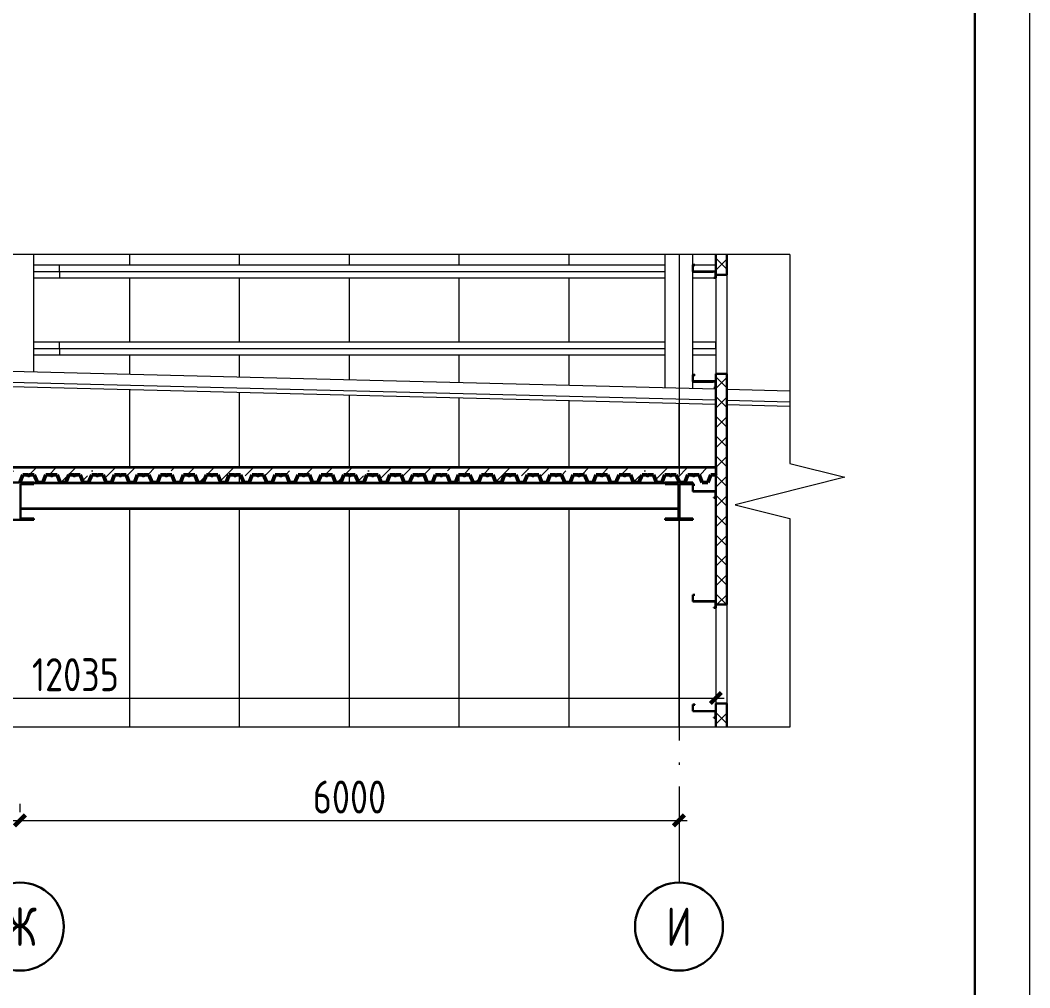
# Model space of a CAD drawing. Extents: x -965262 to 1142518, y -357520 to 71675.
# Drawn here: x 612026 to 621218, y -233245 to -224443 of the extents above; entities that cross this region are included whole.
import ezdxf

# ---------------------------------------------------------------- set-up
doc = ezdxf.new("R2010")
doc.units = 0
doc.header["$LTSCALE"] = 10
doc.linetypes.add('DOTE', pattern=[2.42, 2, -0.2, 0.02, -0.2])
doc.layers.get('0').update_dxf_attribs({"linetype": 'CONTINUOUS', "lineweight": 30})
doc.layers.get('Defpoints').update_dxf_attribs({"linetype": 'CONTINUOUS'})
doc.layers.add('DOTE', color=7, linetype='DOTE', lineweight=9)
doc.layers.add('полы', color=3, linetype='CONTINUOUS', lineweight=35)
doc.styles.add('GOST 2.304', font='isocpeur.ttf', dxfattribs={"width": 0.75, "height": 250})
doc.styles.add('ГОСТ 2м', font='isocpeur.ttf', dxfattribs={"width": 0.8, "height": 250})
doc.dimstyles.new('ГОСТ 2м', dxfattribs={"dimtxt": 250, "dimasz": 100, "dimexe": 75, "dimexo": 150, "dimgap": 62.5, "dimtad": 1, "dimdec": 0, "dimtxsty": 'ГОСТ 2м', "dimblk": 'ARCHTICK', "dimcen": 150, "dimdle": 75, "dimclrd": 256, "dimclre": 256, "dimclrt": 256, "dimadec": 0, "dimazin": 0, "dimtfac": 1, "dimtdec": 0, "dimtmove": 0, "dimatfit": 3, "dimldrblk": 'OBLIQUE', "dimfxl": 1, "dimlwd": 15, "dimlwe": 15, "dimarcsym": 0})

# ---------------------------------------------------------------- blocks, each defined once
blk = doc.blocks.new('_ArchTick')
at = {"color": 0, "linetype": 'ByBlock', "lineweight": 0, "const_width": 0.4}
blk.add_lwpolyline([(-0.5, -0.5), (0.5, 0.5)], dxfattribs=at)
blk = doc.blocks.new('*D2166')
at = {"lineweight": 15, "ltscale": 100, "transparency": 16777216}
for p, q in [((606024, -231572.5), (606024, -231647.5)), ((612024, -231572.5), (612024, -231647.5)), ((605949, -231722.5), (612099, -231722.5))]:
    blk.add_line(p, q, dxfattribs=at)
at = {"layer": 'Defpoints', "color": 0, "lineweight": 15, "ltscale": 100, "transparency": 16777216}
for p in [(606024, -231722.5), (612024, -231722.5), (612024, -231722.5)]:
    blk.add_point(p, dxfattribs=at)
at = {"lineweight": 15, "ltscale": 100, "transparency": 16777216, "xscale": 100, "yscale": 100, "zscale": 100, "rotation": 180}
blk.add_blockref('_ArchTick', (606024, -231722.5), dxfattribs=at)
at = {"lineweight": 15, "ltscale": 100, "transparency": 16777216, "xscale": 100, "yscale": 100, "zscale": 100}
blk.add_blockref('_ArchTick', (612024, -231722.5), dxfattribs=at)
at = {"lineweight": 15, "ltscale": 100, "transparency": 16777216, "insert": (609024, -231510), "char_height": 250, "attachment_point": 5, "style": 'ГОСТ 2м'}
blk.add_mtext('{\\H1.2x;6000}', dxfattribs=at)
blk = doc.blocks.new('_Oblique')
at = {"color": 0, "linetype": 'ByBlock', "lineweight": -2}
blk.add_line((-0.5, -0.5), (0.5, 0.5), dxfattribs=at)
blk = doc.blocks.new('*D2167')
at = {"lineweight": 15, "ltscale": 100, "transparency": 16777216}
for p, q in [((612024, -231572.5), (612024, -231647.5)), ((618024, -231572.5), (618024, -231647.5)), ((611949, -231722.5), (618099, -231722.5))]:
    blk.add_line(p, q, dxfattribs=at)
at = {"layer": 'Defpoints', "color": 0, "lineweight": 15, "ltscale": 100, "transparency": 16777216}
for p in [(612024, -231722.5), (618024, -231722.5), (618024, -231722.5)]:
    blk.add_point(p, dxfattribs=at)
at = {"lineweight": 15, "ltscale": 100, "transparency": 16777216, "xscale": 100, "yscale": 100, "zscale": 100, "rotation": 180}
blk.add_blockref('_ArchTick', (612024, -231722.5), dxfattribs=at)
at = {"lineweight": 15, "ltscale": 100, "transparency": 16777216, "xscale": 100, "yscale": 100, "zscale": 100}
blk.add_blockref('_ArchTick', (618024, -231722.5), dxfattribs=at)
at = {"lineweight": 15, "ltscale": 100, "transparency": 16777216, "insert": (615024, -231510), "char_height": 250, "attachment_point": 5, "style": 'ГОСТ 2м'}
blk.add_mtext('{\\H1.2x;6000}', dxfattribs=at)
blk = doc.blocks.new('*D2168')
at = {"lineweight": 15, "transparency": 16777216}
for p, q in [((606324, -228659.7), (606324, -230684.7)), ((618359, -228659.7), (618359, -230684.7)), ((606249, -230609.7), (618434, -230609.7))]:
    blk.add_line(p, q, dxfattribs=at)
at = {"layer": 'Defpoints', "color": 0, "lineweight": 15, "transparency": 16777216}
for p in [(606324, -228509.7), (618359, -228509.7), (618359, -230609.7)]:
    blk.add_point(p, dxfattribs=at)
at = {"lineweight": 15, "transparency": 16777216, "xscale": 100, "yscale": 100, "zscale": 100, "rotation": 180}
blk.add_blockref('_ArchTick', (606324, -230609.7), dxfattribs=at)
at = {"lineweight": 15, "transparency": 16777216, "xscale": 100, "yscale": 100, "zscale": 100}
blk.add_blockref('_ArchTick', (618359, -230609.7), dxfattribs=at)
at = {"lineweight": 15, "transparency": 16777216, "insert": (612529.2, -230397.2), "char_height": 250, "attachment_point": 5, "style": 'ГОСТ 2м'}
blk.add_mtext('{\\H1.2x;12035}', dxfattribs=at)

msp = doc.modelspace()

# ---------------------------------------------------------------- hatches: boundary and pattern name
at = {"lineweight": 15}
h = msp.add_hatch(dxfattribs=at)
h.set_pattern_fill('ANSI37', color=256, scale=40)
h.set_pattern_definition([(45, (618412.24, -230075.01), (-89.8026, 89.8026), []), (135, (618412.24, -230075.01), (-89.8026, -89.8026), [])])
h.paths.add_polyline_path([(618459, -229759.7), (618359, -229759.7), (618359, -229788.1), (618359, -230659.7), (618459, -230659.7)], flags=17)
h.paths.add_polyline_path([(618459, -226575.7), (618359, -226575.7), (618359, -226759.7), (618459, -226759.7)])
h.paths.add_polyline_path([(618459, -227659.7), (618359, -227659.7), (618359, -230875.7), (618459, -230875.7)])
at = {"layer": 'полы', "lineweight": 15}
h = msp.add_hatch(dxfattribs=at)
h.set_pattern_fill('ANSI35', color=256, scale=40)
h.set_pattern_definition([(45, (618250.5, -228543.77), (-179.605, 179.605), []), (45, (618430.1, -228543.77), (-179.605, 179.605), [317.5, -63.5, 0, -63.5])])
h.paths.add_polyline_path([(618359, -228509.7), (618024, -228509.7), (618024, -228640.8), (618027.6, -228649.7), (618076.5, -228649.7), (618104.6, -228578.4), (618146.4, -228578.4, -0.216364), (618149.7, -228579.9), (618150.8, -228583.2, 0.538865), (618162, -228583.2), (618163.1, -228579.9, -0.216364), (618166.4, -228578.4), (618208.2, -228578.4), (618236.3, -228649.7), (618285.3, -228649.7), (618313.4, -228578.4), (618355.1, -228578.4, -0.274372), (618359, -228580.7)])
h.paths.add_polyline_path([(612024, -228509.7), (606324, -228509.7), (606324, -228614.1), (606338.1, -228649.7), (606387.1, -228649.7), (606415.2, -228578.4), (606460.4, -228578.4, 0.811457), (606472.5, -228583.2, -0.436348), (606477, -228578.4), (606518.7, -228578.4), (606546.8, -228649.7), (606595.8, -228649.7), (606623.9, -228578.4), (606669.1, -228578.4, 0.811457), (606681.3, -228583.2, -0.436348), (606685.7, -228578.4), (606727.5, -228578.4), (606755.6, -228649.7), (606804.6, -228649.7), (606832.7, -228578.4), (606877.9, -228578.4, 0.811457), (606890, -228583.2, -0.436348), (606894.5, -228578.4), (606936.2, -228578.4), (606964.3, -228649.7), (607013.3, -228649.7), (607041.4, -228578.4), (607086.6, -228578.4, 0.811457), (607098.8, -228583.2, -0.436348), (607103.2, -228578.4), (607144.9, -228578.4), (607173.1, -228649.7), (607222, -228649.7), (607250.2, -228578.4), (607295.3, -228578.4, 0.811457), (607307.5, -228583.2, -0.436348), (607311.9, -228578.4), (607353.7, -228578.4), (607381.8, -228649.7), (607430.8, -228649.7), (607458.9, -228578.4), (607504.1, -228578.4, 0.811457), (607516.2, -228583.2, -0.436348), (607520.7, -228578.4), (607562.4, -228578.4), (607590.5, -228649.7), (607639.5, -228649.7), (607667.6, -228578.4), (607712.8, -228578.4, 0.811457), (607725, -228583.2, -0.436348), (607729.4, -228578.4), (607771.2, -228578.4), (607799.3, -228649.7), (607848.3, -228649.7), (607876.4, -228578.4), (607921.6, -228578.4, 0.811457), (607933.7, -228583.2, -0.436348), (607938.2, -228578.4), (607979.9, -228578.4), (608008, -228649.7), (608057, -228649.7), (608085.1, -228578.4), (608130.3, -228578.4, 0.811457), (608142.5, -228583.2, -0.436348), (608146.9, -228578.4), (608188.7, -228578.4), (608216.8, -228649.7), (608265.7, -228649.7), (608293.9, -228578.4), (608339, -228578.4, 0.811457), (608351.2, -228583.2, -0.436348), (608355.6, -228578.4), (608397.4, -228578.4), (608425.5, -228649.7), (608474.5, -228649.7), (608502.6, -228578.4), (608547.8, -228578.4, 0.811457), (608559.9, -228583.2, -0.436348), (608564.4, -228578.4), (608606.1, -228578.4), (608634.2, -228649.7), (608683.2, -228649.7), (608711.3, -228578.4), (608756.5, -228578.4, 0.811457), (608768.7, -228583.2, -0.436348), (608773.1, -228578.4), (608814.9, -228578.4), (608843, -228649.7), (608892, -228649.7), (608920.1, -228578.4), (608965.3, -228578.4, 0.811457), (608977.4, -228583.2, -0.436348), (608981.9, -228578.4), (609023.6, -228578.4), (609051.7, -228649.7), (609100.7, -228649.7), (609128.8, -228578.4), (609174, -228578.4, 0.811457), (609186.2, -228583.2, -0.436348), (609190.6, -228578.4), (609232.4, -228578.4), (609260.5, -228649.7), (609309.4, -228649.7), (609337.6, -228578.4), (609382.7, -228578.4, 0.811457), (609394.9, -228583.2, -0.436348), (609399.3, -228578.4), (609441.1, -228578.4), (609469.2, -228649.7), (609518.2, -228649.7), (609546.3, -228578.4), (609591.5, -228578.4, 0.811457), (609603.6, -228583.2, -0.436348), (609608.1, -228578.4), (609649.8, -228578.4), (609677.9, -228649.7), (609726.9, -228649.7), (609755, -228578.4), (609800.2, -228578.4, 0.811457), (609812.4, -228583.2, -0.436348), (609816.8, -228578.4), (609858.6, -228578.4), (609886.7, -228649.7), (609935.7, -228649.7), (609963.8, -228578.4), (610009, -228578.4, 0.811457), (610021.1, -228583.2, -0.436348), (610025.6, -228578.4), (610067.3, -228578.4), (610095.4, -228649.7), (610144.4, -228649.7), (610172.5, -228578.4), (610217.7, -228578.4, 0.811457), (610229.9, -228583.2, -0.436348), (610234.3, -228578.4), (610276.1, -228578.4), (610304.2, -228649.7), (610353.1, -228649.7), (610381.3, -228578.4), (610426.4, -228578.4, 0.811457), (610438.6, -228583.2, -0.436348), (610443, -228578.4), (610484.8, -228578.4), (610512.9, -228649.7), (610561.9, -228649.7), (610590, -228578.4), (610635.2, -228578.4, 0.811457), (610647.3, -228583.2, -0.436348), (610651.8, -228578.4), (610693.5, -228578.4), (610721.6, -228649.7), (610770.6, -228649.7), (610798.7, -228578.4), (610843.9, -228578.4, 0.811457), (610856.1, -228583.2, -0.436348), (610860.5, -228578.4), (610902.3, -228578.4), (610930.4, -228649.7), (610979.4, -228649.7), (611007.5, -228578.4), (611052.7, -228578.4, 0.811457), (611064.8, -228583.2, -0.436348), (611069.3, -228578.4), (611111, -228578.4), (611139.1, -228649.7), (611188.1, -228649.7), (611216.2, -228578.4), (611261.4, -228578.4, 0.811457), (611273.6, -228583.2, -0.436348), (611278, -228578.4), (611319.8, -228578.4), (611347.9, -228649.7), (611396.8, -228649.7), (611425, -228578.4), (611470.1, -228578.4, 0.811457), (611482.3, -228583.2, -0.436348), (611486.7, -228578.4), (611528.5, -228578.4), (611556.6, -228649.7), (611605.6, -228649.7), (611633.7, -228578.4), (611678.9, -228578.4, 0.811457), (611691, -228583.2, -0.436348), (611695.5, -228578.4), (611737.2, -228578.4), (611765.3, -228649.7), (611814.3, -228649.7), (611842.4, -228578.4), (611887.6, -228578.4, 0.811457), (611899.8, -228583.2, -0.436348), (611904.2, -228578.4), (611946, -228578.4), (611974.1, -228649.7), (612023.1, -228649.7), (612024, -228647.2)])
h.paths.add_polyline_path([(618024, -228509.7), (612024, -228509.7), (612024, -228647.2), (612051.2, -228578.4), (612096.4, -228578.4, 0.811457), (612108.5, -228583.2, -0.436348), (612113, -228578.4), (612154.7, -228578.4), (612182.8, -228649.7), (612231.8, -228649.7), (612259.9, -228578.4), (612305.1, -228578.4, 0.811457), (612317.3, -228583.2, -0.436348), (612321.7, -228578.4), (612363.5, -228578.4), (612391.6, -228649.7), (612440.5, -228649.7), (612468.7, -228578.4), (612513.8, -228578.4, 0.811457), (612526, -228583.2, -0.436348), (612530.4, -228578.4), (612572.2, -228578.4), (612600.3, -228649.7), (612649.3, -228649.7), (612677.4, -228578.4), (612722.6, -228578.4, 0.811457), (612734.7, -228583.2, -0.436348), (612739.2, -228578.4), (612780.9, -228578.4), (612809, -228649.7), (612858, -228649.7), (612886.1, -228578.4), (612931.3, -228578.4, 0.811457), (612943.5, -228583.2, -0.436348), (612947.9, -228578.4), (612989.7, -228578.4), (613017.8, -228649.7), (613066.8, -228649.7), (613094.9, -228578.4), (613140.1, -228578.4, 0.811457), (613152.2, -228583.2, -0.436348), (613156.7, -228578.4), (613198.4, -228578.4), (613226.5, -228649.7), (613275.5, -228649.7), (613303.6, -228578.4), (613348.8, -228578.4, 0.811457), (613361, -228583.2, -0.436348), (613365.4, -228578.4), (613407.2, -228578.4), (613435.3, -228649.7), (613484.3, -228649.7), (613512.4, -228578.4), (613557.5, -228578.4, 0.811457), (613569.7, -228583.2, -0.436348), (613574.1, -228578.4), (613615.9, -228578.4), (613644, -228649.7), (613693, -228649.7), (613721.1, -228578.4), (613766.3, -228578.4, 0.811457), (613778.4, -228583.2, -0.436348), (613782.9, -228578.4), (613824.6, -228578.4), (613852.7, -228649.7), (613901.7, -228649.7), (613929.8, -228578.4), (613975, -228578.4, 0.811457), (613987.2, -228583.2, -0.436348), (613991.6, -228578.4), (614033.4, -228578.4), (614061.5, -228649.7), (614110.5, -228649.7), (614138.6, -228578.4), (614183.8, -228578.4, 0.811457), (614195.9, -228583.2, -0.436348), (614200.4, -228578.4), (614242.1, -228578.4), (614270.2, -228649.7), (614319.2, -228649.7), (614347.3, -228578.4), (614392.5, -228578.4, 0.811457), (614404.7, -228583.2, -0.436348), (614409.1, -228578.4), (614450.9, -228578.4), (614479, -228649.7), (614528, -228649.7), (614556.1, -228578.4), (614601.2, -228578.4, 0.811457), (614613.4, -228583.2, -0.436348), (614617.8, -228578.4), (614659.6, -228578.4), (614687.7, -228649.7), (614736.7, -228649.7), (614764.8, -228578.4), (614810, -228578.4, 0.811457), (614822.1, -228583.2, -0.436348), (614826.6, -228578.4), (614868.3, -228578.4), (614896.4, -228649.7), (614945.4, -228649.7), (614973.5, -228578.4), (615018.7, -228578.4, 0.811457), (615030.9, -228583.2, -0.436348), (615035.3, -228578.4), (615077.1, -228578.4), (615105.2, -228649.7), (615154.2, -228649.7), (615182.3, -228578.4), (615227.5, -228578.4, 0.811457), (615239.6, -228583.2, -0.436348), (615244.1, -228578.4), (615285.8, -228578.4), (615313.9, -228649.7), (615362.9, -228649.7), (615391, -228578.4), (615436.2, -228578.4, 0.811457), (615448.4, -228583.2, -0.436348), (615452.8, -228578.4), (615494.6, -228578.4), (615522.7, -228649.7), (615571.7, -228649.7), (615599.8, -228578.4), (615644.9, -228578.4, 0.811457), (615657.1, -228583.2, -0.436348), (615661.6, -228578.4), (615703.3, -228578.4), (615731.4, -228649.7), (615780.4, -228649.7), (615808.5, -228578.4), (615853.7, -228578.4, 0.811457), (615865.9, -228583.2, -0.436348), (615870.3, -228578.4), (615912, -228578.4), (615940.1, -228649.7), (615989.1, -228649.7), (616017.2, -228578.4), (616062.4, -228578.4, 0.811457), (616074.6, -228583.2, -0.436348), (616079, -228578.4), (616120.8, -228578.4), (616148.9, -228649.7), (616197.9, -228649.7), (616226, -228578.4), (616271.2, -228578.4, 0.811457), (616283.3, -228583.2, -0.436348), (616287.8, -228578.4), (616329.5, -228578.4), (616357.6, -228649.7), (616406.6, -228649.7), (616434.7, -228578.4), (616479.9, -228578.4, 0.811457), (616492.1, -228583.2, -0.436348), (616496.5, -228578.4), (616538.3, -228578.4), (616566.4, -228649.7), (616615.4, -228649.7), (616643.5, -228578.4), (616688.6, -228578.4, 0.811457), (616700.8, -228583.2, -0.436348), (616705.3, -228578.4), (616747, -228578.4), (616775.1, -228649.7), (616824.1, -228649.7), (616852.2, -228578.4), (616897.4, -228578.4, 0.811457), (616909.6, -228583.2, -0.436348), (616914, -228578.4), (616955.7, -228578.4), (616983.9, -228649.7), (617032.8, -228649.7), (617060.9, -228578.4), (617106.1, -228578.4, 0.811457), (617118.3, -228583.2, -0.436348), (617122.7, -228578.4), (617164.5, -228578.4), (617192.6, -228649.7), (617241.6, -228649.7), (617269.7, -228578.4), (617314.9, -228578.4, 0.811457), (617327, -228583.2, -0.436348), (617331.5, -228578.4), (617373.2, -228578.4), (617401.3, -228649.7), (617450.3, -228649.7), (617478.4, -228578.4), (617523.6, -228578.4, 0.811457), (617535.8, -228583.2, -0.436348), (617540.2, -228578.4), (617582, -228578.4), (617610.1, -228649.7), (617659.1, -228649.7), (617687.2, -228578.4), (617732.3, -228578.4, 0.811457), (617744.5, -228583.2, -0.436348), (617749, -228578.4), (617790.7, -228578.4), (617818.8, -228649.7), (617867.8, -228649.7), (617895.9, -228578.4), (617941.1, -228578.4, 0.811457), (617953.3, -228583.2, -0.436348), (617957.7, -228578.4), (617999.4, -228578.4), (618024, -228640.8)])

# ---------------------------------------------------------------- linework, layer by layer
at = {"color": 5, "lineweight": 15, "ltscale": 10, "extrusion": (-1.83697e-16, -1, 0)}
for p, q in [((619034, -226575.7, 9801.8), (600374, -226575.7, 9801.8)), ((619034, -230875.7, 9801.8), (600374, -230875.7, 9801.8))]:
    msp.add_line(p, q, dxfattribs=at)
at = {"lineweight": 15}
for p, q in [((612149, -227641.7, 9801.8), (612149, -226575.7, 9801.8)), ((613024, -226669.7, 9801.8), (613024, -226575.7, 9801.8)), ((614024, -226669.7, 9801.8), (614024, -226575.7, 9801.8)), ((615024, -226669.7, 9801.8), (615024, -226575.7, 9801.8)), ((616024, -226669.7, 9801.8), (616024, -226575.7, 9801.8)), ((617024, -226669.7, 9801.8), (617024, -226575.7, 9801.8)), ((617899, -227785.2, 9801.8), (617899, -226575.7, 9801.8)), ((618149, -226669.7, 9801.8), (618149, -226575.7, 9801.8)), ((612149, -226669.7, 9801.8), (612384, -226669.7, 9801.8)), ((612149, -226669.7, 9801.8), (617899, -226669.7, 9801.8)), ((612149, -226729.7, 9801.8), (612384, -226729.7, 9801.8)), ((612149, -226729.7, 9801.8), (617899, -226729.7, 9801.8)), ((612384, -226729.7, 9801.8), (612384, -226669.7, 9801.8)), ((612384, -226729.7, 9801.8), (612384, -226786.5, 9801.8)), ((618149, -227669.7, 9801.8), (618149, -226729.7, 9801.8)), ((618149, -226735.7, 9801.8), (618334, -226735.7, 9801.8)), ((618168, -226669.7, 9801.8), (618359, -226669.7, 9801.8)), ((618334, -226735.7, 9801.8), (618334, -226729.7, 9801.8)), ((618359, -226728.1, 9801.8), (618359, -226669.7, 9801.8)), ((612149, -226786.5, 9801.8), (612384, -226786.5, 9801.8)), ((612149, -226786.5, 9801.8), (617899, -226786.5, 9801.8)), ((612149, -226788.1, 9801.8), (612384, -226788.1, 9801.8)), ((612149, -226788.1, 9801.8), (617899, -226788.1, 9801.8)), ((612384, -226786.5, 9801.8), (612384, -226788.1, 9801.8)), ((613024, -227369.7, 9801.8), (613024, -226788.1, 9801.8)), ((614024, -227369.7, 9801.8), (614024, -226788.1, 9801.8)), ((615024, -227369.7, 9801.8), (615024, -226788.1, 9801.8)), ((616024, -227369.7, 9801.8), (616024, -226788.1, 9801.8)), ((617024, -227369.7, 9801.8), (617024, -226788.1, 9801.8)), ((618149, -226786.5, 9801.8), (618340, -226786.5, 9801.8)), ((618149, -226788.1, 9801.8), (618340, -226788.1, 9801.8)), ((618359, -226759.7, 9801.8), (618359, -227659.7, 9801.8)), ((618459, -226759.7, 9801.8), (618459, -227659.7, 9801.8)), ((612149, -227369.7, 9801.8), (612384, -227369.7, 9801.8)), ((612149, -227369.7, 9801.8), (617899, -227369.7, 9801.8)), ((612384, -227429.7, 9801.8), (612384, -227369.7, 9801.8)), ((618149, -227369.7, 9801.8), (618359, -227369.7, 9801.8)), ((618359, -227429.7, 9801.8), (618359, -227369.7, 9801.8)), ((612149, -227429.7, 9801.8), (612384, -227429.7, 9801.8)), ((612149, -227429.7, 9801.8), (617899, -227429.7, 9801.8)), ((612384, -227429.7, 9801.8), (612384, -227486.5, 9801.8)), ((618149, -227429.7, 9801.8), (618359, -227429.7, 9801.8)), ((618359, -227429.7, 9801.8), (618359, -227486.5, 9801.8)), ((606327.5, -227496.4, 9801.8), (618359, -227796.7, 9801.8)), ((612149, -227486.5, 9801.8), (612384, -227486.5, 9801.8)), ((612149, -227486.5, 9801.8), (617899, -227486.5, 9801.8)), ((612149, -227488.1, 9801.8), (612384, -227488.1, 9801.8)), ((612149, -227488.1, 9801.8), (617899, -227488.1, 9801.8)), ((612384, -227486.5, 9801.8), (612384, -227488.1, 9801.8)), ((613024, -227663.5, 9801.8), (613024, -227488.1, 9801.8)), ((614024, -227688.5, 9801.8), (614024, -227488.1, 9801.8)), ((615024, -227713.4, 9801.8), (615024, -227488.1, 9801.8)), ((616024, -227738.4, 9801.8), (616024, -227488.1, 9801.8)), ((617024, -227763.3, 9801.8), (617024, -227488.1, 9801.8)), ((618149, -227486.5, 9801.8), (618359, -227486.5, 9801.8)), ((618149, -227488.1, 9801.8), (618359, -227488.1, 9801.8)), ((618359, -227486.5, 9801.8), (618359, -227488.1, 9801.8)), ((606324, -227636.3, 9801.8), (618359, -227936.7, 9801.8)), ((606325, -227596.3, 9801.8), (618359, -227896.7, 9801.8)), ((618149, -227791.4, 9801.8), (618149, -227729.7, 9801.8)), ((618149, -227735.7, 9801.8), (618334, -227735.7, 9801.8)), ((618334, -227735.7, 9801.8), (618334, -227729.7, 9801.8)), ((613024, -228509.7, 9801.8), (613024, -227803.5, 9801.8)), ((614024, -228509.7, 9801.8), (614024, -227828.5, 9801.8)), ((618459, -227799.1, 9801.8), (619034, -227813.5, 9801.8)), ((615024, -228509.7, 9801.8), (615024, -227853.5, 9801.8)), ((616024, -228509.7, 9801.8), (616024, -227878.4, 9801.8)), ((617024, -228509.7, 9801.8), (617024, -227903.4, 9801.8)), ((618024, -228509.7, 9801.8), (618024, -227928.3, 9801.8)), ((618459, -227899.2, 9801.8), (619034, -227913.5, 9801.8)), ((618459, -227939.2, 9801.8), (619034, -227953.5, 9801.8)), ((614024, -228649.7, 9801.8), (614024, -228578.4, 9801.8)), ((615024, -228649.7, 9801.8), (615024, -228586.1, 9801.8)), ((616024, -228649.7, 9801.8), (616024, -228578.4, 9801.8)), ((617899, -228649.7, 9801.8), (612149, -228649.7, 9801.8)), ((617899, -228660.7, 9801.8), (612149, -228660.7, 9801.8)), ((618024, -228649.7, 9801.8), (618024, -228640.8, 9801.8)), ((618019.5, -228882.7, 9801.8), (612028.5, -228882.7, 9801.8)), ((618019.5, -228893.7, 9801.8), (612028.5, -228893.7, 9801.8)), ((613024, -230875.7, 9801.8), (613024, -228893.7, 9801.8)), ((614024, -230875.7, 9801.8), (614024, -228893.7, 9801.8)), ((615024, -230875.7, 9801.8), (615024, -228893.7, 9801.8)), ((616024, -230875.7, 9801.8), (616024, -228893.7, 9801.8)), ((617024, -230875.7, 9801.8), (617024, -228893.7, 9801.8)), ((618024, -230875.7, 9801.8), (618024, -228989.7, 9801.8)), ((618359, -229759.7, 9801.8), (618359, -230659.7, 9801.8)), ((618459, -229759.7, 9801.8), (618459, -230659.7, 9801.8))]:
    msp.add_line(p, q, dxfattribs=at)
at = {"ltscale": 100}
for p, q in [((618359, -226575.7, 9801.8), (618359, -226759.7, 9801.8)), ((618459, -226575.7, 9801.8), (618459, -226759.7, 9801.8)), ((618359, -227659.7, 9801.8), (618359, -229759.7, 9801.8)), ((618459, -227659.7, 9801.8), (618459, -229759.7, 9801.8)), ((618359, -230659.7, 9801.8), (618359, -230875.7, 9801.8)), ((618459, -230659.7, 9801.8), (618459, -230875.7, 9801.8))]:
    msp.add_line(p, q, dxfattribs=at)
at = {"color": 5, "lineweight": 15, "ltscale": 10, "extrusion": (1, 0, 0)}
for p, q in [((619034, -226575.7, 9801.8), (619034, -228475.7, 9801.8)), ((619034, -228975.7, 9801.8), (619034, -230875.7, 9801.8))]:
    msp.add_line(p, q, dxfattribs=at)
for p, q in [((618149, -226729.7, 9801.8), (618149, -226669.7, 9801.8)), ((618149, -226669.7, 9801.8), (618168, -226669.7, 9801.8)), ((618357.4, -226729.7, 9801.8), (618149, -226729.7, 9801.8)), ((618168, -226671.3, 9801.8), (618150.6, -226671.3, 9801.8)), ((618150.6, -226671.3, 9801.8), (618150.6, -226728.1, 9801.8)), ((618150.6, -226728.1, 9801.8), (618359, -226728.1, 9801.8)), ((618168, -226669.7, 9801.8), (618168, -226671.3, 9801.8)), ((618357.4, -226786.5, 9801.8), (618357.4, -226729.7, 9801.8)), ((618359, -226788.1, 9801.8), (618359, -226728.1, 9801.8)), ((618340, -226788.1, 9801.8), (618340, -226786.5, 9801.8)), ((618340, -226786.5, 9801.8), (618357.4, -226786.5, 9801.8)), ((618340, -226788.1, 9801.8), (618359, -226788.1, 9801.8)), ((618359, -226759.7, 9801.8), (618459, -226759.7, 9801.8)), ((618359, -227659.7, 9801.8), (618459, -227659.7, 9801.8)), ((618149, -227729.7, 9801.8), (618149, -227669.7, 9801.8)), ((618149, -227669.7, 9801.8), (618168, -227669.7, 9801.8)), ((618357.4, -227729.7, 9801.8), (618149, -227729.7, 9801.8)), ((618168, -227671.3, 9801.8), (618150.6, -227671.3, 9801.8)), ((618150.6, -227671.3, 9801.8), (618150.6, -227728.1, 9801.8)), ((618150.6, -227728.1, 9801.8), (618359, -227728.1, 9801.8)), ((618168, -227669.7, 9801.8), (618168, -227671.3, 9801.8)), ((618357.4, -227786.5, 9801.8), (618357.4, -227729.7, 9801.8)), ((618359, -227788.1, 9801.8), (618359, -227728.1, 9801.8)), ((618340, -227788.1, 9801.8), (618340, -227786.5, 9801.8)), ((618340, -227786.5, 9801.8), (618357.4, -227786.5, 9801.8)), ((618340, -227788.1, 9801.8), (618359, -227788.1, 9801.8)), ((611899, -228649.7, 9801.8), (612149, -228649.7, 9801.8)), ((612146.5, -228649.7, 9801.8), (611901.5, -228649.7, 9801.8)), ((612149, -228663.7, 9801.8), (612028.5, -228663.7, 9801.8)), ((612028.5, -228663.7, 9801.8), (612028.5, -228975.7, 9801.8)), ((612149, -228649.7, 9801.8), (612149, -228663.7, 9801.8)), ((617899, -228663.7, 9801.8), (617899, -228649.7, 9801.8)), ((617899, -228649.7, 9801.8), (618149, -228649.7, 9801.8)), ((618019.5, -228663.7, 9801.8), (617899, -228663.7, 9801.8)), ((618146.5, -228649.7, 9801.8), (617901.5, -228649.7, 9801.8)), ((617996.5, -228663.7, 9801.8), (617901.5, -228663.7, 9801.8)), ((618019.5, -228975.7, 9801.8), (618019.5, -228663.7, 9801.8)), ((618149, -228663.7, 9801.8), (618028.5, -228663.7, 9801.8)), ((618028.5, -228663.7, 9801.8), (618028.5, -228975.7, 9801.8)), ((618146.5, -228663.7, 9801.8), (618051.5, -228663.7, 9801.8)), ((618149, -228649.7, 9801.8), (618149, -228663.7, 9801.8)), ((618149, -228729.7, 9801.8), (618149, -228669.7, 9801.8)), ((618149, -228669.7, 9801.8), (618168, -228669.7, 9801.8)), ((618168, -228671.3, 9801.8), (618150.6, -228671.3, 9801.8)), ((618150.6, -228671.3, 9801.8), (618150.6, -228728.1, 9801.8)), ((618168, -228669.7, 9801.8), (618168, -228671.3, 9801.8)), ((618357.4, -228729.7, 9801.8), (618149, -228729.7, 9801.8)), ((618150.6, -228728.1, 9801.8), (618359, -228728.1, 9801.8)), ((618357.4, -228786.5, 9801.8), (618357.4, -228729.7, 9801.8)), ((618359, -228788.1, 9801.8), (618359, -228728.1, 9801.8)), ((618340, -228788.1, 9801.8), (618340, -228786.5, 9801.8)), ((618340, -228786.5, 9801.8), (618357.4, -228786.5, 9801.8)), ((618340, -228788.1, 9801.8), (618359, -228788.1, 9801.8)), ((612149, -228989.7, 9801.8), (611899, -228989.7, 9801.8)), ((612146.5, -228989.7, 9801.8), (611901.5, -228989.7, 9801.8)), ((612028.5, -228975.7, 9801.8), (612149, -228975.7, 9801.8)), ((612149, -228975.7, 9801.8), (612149, -228989.7, 9801.8)), ((617899, -228989.7, 9801.8), (617899, -228975.7, 9801.8)), ((617899, -228975.7, 9801.8), (618019.5, -228975.7, 9801.8)), ((618149, -228989.7, 9801.8), (617899, -228989.7, 9801.8)), ((618146.5, -228989.7, 9801.8), (617901.5, -228989.7, 9801.8)), ((618028.5, -228975.7, 9801.8), (618149, -228975.7, 9801.8)), ((618149, -228975.7, 9801.8), (618149, -228989.7, 9801.8)), ((618149, -229729.7, 9801.8), (618149, -229669.7, 9801.8)), ((618149, -229669.7, 9801.8), (618168, -229669.7, 9801.8)), ((618168, -229671.3, 9801.8), (618150.6, -229671.3, 9801.8)), ((618150.6, -229671.3, 9801.8), (618150.6, -229728.1, 9801.8)), ((618168, -229669.7, 9801.8), (618168, -229671.3, 9801.8)), ((618357.4, -229729.7, 9801.8), (618149, -229729.7, 9801.8)), ((618150.6, -229728.1, 9801.8), (618359, -229728.1, 9801.8)), ((618357.4, -229786.5, 9801.8), (618357.4, -229729.7, 9801.8)), ((618359, -229788.1, 9801.8), (618359, -229728.1, 9801.8)), ((618359, -229759.7, 9801.8), (618459, -229759.7, 9801.8)), ((618340, -229788.1, 9801.8), (618340, -229786.5, 9801.8)), ((618340, -229786.5, 9801.8), (618357.4, -229786.5, 9801.8)), ((618340, -229788.1, 9801.8), (618359, -229788.1, 9801.8)), ((618149, -230729.7, 9801.8), (618149, -230669.7, 9801.8)), ((618149, -230669.7, 9801.8), (618168, -230669.7, 9801.8)), ((618168, -230671.3, 9801.8), (618150.6, -230671.3, 9801.8)), ((618150.6, -230671.3, 9801.8), (618150.6, -230728.1, 9801.8)), ((618168, -230669.7, 9801.8), (618168, -230671.3, 9801.8)), ((618359, -230659.7, 9801.8), (618459, -230659.7, 9801.8)), ((618357.4, -230729.7, 9801.8), (618149, -230729.7, 9801.8)), ((618150.6, -230728.1, 9801.8), (618359, -230728.1, 9801.8)), ((618340, -230788.1, 9801.8), (618340, -230786.5, 9801.8)), ((618340, -230786.5, 9801.8), (618357.4, -230786.5, 9801.8)), ((618340, -230788.1, 9801.8), (618359, -230788.1, 9801.8)), ((618357.4, -230786.5, 9801.8), (618357.4, -230729.7, 9801.8)), ((618359, -230788.1, 9801.8), (618359, -230728.1, 9801.8))]:
    msp.add_line(p, q)
at = {"lineweight": 15, "elevation": 9801.8}
msp.add_lwpolyline([(621217.6, -180687.8), (535617.6, -180687.8), (535617.6, -240087.8), (621217.6, -240087.8)], close=True, dxfattribs=at)
at = {"elevation": 9801.8}
msp.add_lwpolyline([(620717.6, -181187.8), (537617.6, -181187.8), (537617.6, -239587.8), (620717.6, -239587.8)], close=True, dxfattribs=at)
at = {"color": 5, "lineweight": 15, "ltscale": 10, "elevation": 9801.8}
for points in [[(619034, -228475.7), (619534, -228600.7)], [(619534, -228600.7), (618534, -228850.7)], [(618534, -228850.7), (619034, -228975.7)]]:
    msp.add_lwpolyline(points, dxfattribs=at)
at = {"layer": 'DOTE', "ltscale": 100}
msp.add_line((618024, -226575.7, 9801.8), (618024, -232289, 9801.8), dxfattribs=at)
at = {"layer": 'DOTE', "linetype": 'Continuous', "lineweight": 30}
for centre in [(612024, -232689, 9801.8), (618024, -232689, 9801.8)]:
    msp.add_circle(centre, 400, dxfattribs=at)
at = {"layer": 'полы'}
for p, q in [((606324, -228509.7, 9801.8), (618359, -228509.7, 9801.8)), ((618359, -228509.7, 9801.8), (618359, -228581.6, 9801.8))]:
    msp.add_line(p, q, dxfattribs=at)
at = {"layer": 'полы', "lineweight": 50}
for p, q in [((612023.1, -228649.7, 9801.8), (612051.2, -228578.4, 9801.8)), ((612092.9, -228578.4, 9801.8), (612051.2, -228578.4, 9801.8)), ((612097.4, -228583.2, 9801.8), (612096.3, -228579.9, 9801.8)), ((612108.5, -228583.2, 9801.8), (612109.6, -228579.9, 9801.8)), ((612154.7, -228578.4, 9801.8), (612113, -228578.4, 9801.8)), ((612182.8, -228649.7, 9801.8), (612154.7, -228578.4, 9801.8)), ((612231.8, -228649.7, 9801.8), (612259.9, -228578.4, 9801.8)), ((612301.7, -228578.4, 9801.8), (612259.9, -228578.4, 9801.8)), ((612306.1, -228583.2, 9801.8), (612305, -228579.9, 9801.8)), ((612317.3, -228583.2, 9801.8), (612318.4, -228579.9, 9801.8)), ((612363.5, -228578.4, 9801.8), (612321.7, -228578.4, 9801.8)), ((612391.6, -228649.7, 9801.8), (612363.5, -228578.4, 9801.8)), ((612440.5, -228649.7, 9801.8), (612468.7, -228578.4, 9801.8)), ((612510.4, -228578.4, 9801.8), (612468.7, -228578.4, 9801.8)), ((612514.8, -228583.2, 9801.8), (612513.8, -228579.9, 9801.8)), ((612526, -228583.2, 9801.8), (612527.1, -228579.9, 9801.8)), ((612572.2, -228578.4, 9801.8), (612530.4, -228578.4, 9801.8)), ((612600.3, -228649.7, 9801.8), (612572.2, -228578.4, 9801.8)), ((612649.3, -228649.7, 9801.8), (612677.4, -228578.4, 9801.8)), ((612719.1, -228578.4, 9801.8), (612677.4, -228578.4, 9801.8)), ((612723.6, -228583.2, 9801.8), (612722.5, -228579.9, 9801.8)), ((612734.7, -228583.2, 9801.8), (612735.8, -228579.9, 9801.8)), ((612780.9, -228578.4, 9801.8), (612739.2, -228578.4, 9801.8)), ((612809, -228649.7, 9801.8), (612780.9, -228578.4, 9801.8)), ((612858, -228649.7, 9801.8), (612886.1, -228578.4, 9801.8)), ((612927.9, -228578.4, 9801.8), (612886.1, -228578.4, 9801.8)), ((612932.3, -228583.2, 9801.8), (612931.2, -228579.9, 9801.8)), ((612943.5, -228583.2, 9801.8), (612944.6, -228579.9, 9801.8)), ((612989.7, -228578.4, 9801.8), (612947.9, -228578.4, 9801.8)), ((613017.8, -228649.7, 9801.8), (612989.7, -228578.4, 9801.8)), ((613066.8, -228649.7, 9801.8), (613094.9, -228578.4, 9801.8)), ((613136.6, -228578.4, 9801.8), (613094.9, -228578.4, 9801.8)), ((613141.1, -228583.2, 9801.8), (613140, -228579.9, 9801.8)), ((613152.2, -228583.2, 9801.8), (613153.3, -228579.9, 9801.8)), ((613198.4, -228578.4, 9801.8), (613156.7, -228578.4, 9801.8)), ((613226.5, -228649.7, 9801.8), (613198.4, -228578.4, 9801.8)), ((613275.5, -228649.7, 9801.8), (613303.6, -228578.4, 9801.8)), ((613345.4, -228578.4, 9801.8), (613303.6, -228578.4, 9801.8)), ((613349.8, -228583.2, 9801.8), (613348.7, -228579.9, 9801.8)), ((613361, -228583.2, 9801.8), (613362.1, -228579.9, 9801.8)), ((613407.2, -228578.4, 9801.8), (613365.4, -228578.4, 9801.8)), ((613435.3, -228649.7, 9801.8), (613407.2, -228578.4, 9801.8)), ((613484.3, -228649.7, 9801.8), (613512.4, -228578.4, 9801.8)), ((613554.1, -228578.4, 9801.8), (613512.4, -228578.4, 9801.8)), ((613558.5, -228583.2, 9801.8), (613557.5, -228579.9, 9801.8)), ((613569.7, -228583.2, 9801.8), (613570.8, -228579.9, 9801.8)), ((613615.9, -228578.4, 9801.8), (613574.1, -228578.4, 9801.8)), ((613644, -228649.7, 9801.8), (613615.9, -228578.4, 9801.8)), ((613693, -228649.7, 9801.8), (613721.1, -228578.4, 9801.8)), ((613762.8, -228578.4, 9801.8), (613721.1, -228578.4, 9801.8)), ((613767.3, -228583.2, 9801.8), (613766.2, -228579.9, 9801.8)), ((613778.4, -228583.2, 9801.8), (613779.5, -228579.9, 9801.8)), ((613824.6, -228578.4, 9801.8), (613782.9, -228578.4, 9801.8)), ((613852.7, -228649.7, 9801.8), (613824.6, -228578.4, 9801.8)), ((613901.7, -228649.7, 9801.8), (613929.8, -228578.4, 9801.8)), ((613971.6, -228578.4, 9801.8), (613929.8, -228578.4, 9801.8)), ((613976, -228583.2, 9801.8), (613974.9, -228579.9, 9801.8)), ((613987.2, -228583.2, 9801.8), (613988.3, -228579.9, 9801.8)), ((614033.4, -228578.4, 9801.8), (613991.6, -228578.4, 9801.8)), ((614061.5, -228649.7, 9801.8), (614033.4, -228578.4, 9801.8)), ((614110.5, -228649.7, 9801.8), (614138.6, -228578.4, 9801.8)), ((614180.3, -228578.4, 9801.8), (614138.6, -228578.4, 9801.8)), ((614184.8, -228583.2, 9801.8), (614183.7, -228579.9, 9801.8)), ((614195.9, -228583.2, 9801.8), (614197, -228579.9, 9801.8)), ((614242.1, -228578.4, 9801.8), (614200.4, -228578.4, 9801.8)), ((614270.2, -228649.7, 9801.8), (614242.1, -228578.4, 9801.8)), ((614319.2, -228649.7, 9801.8), (614347.3, -228578.4, 9801.8)), ((614389.1, -228578.4, 9801.8), (614347.3, -228578.4, 9801.8)), ((614393.5, -228583.2, 9801.8), (614392.4, -228579.9, 9801.8)), ((614404.7, -228583.2, 9801.8), (614405.8, -228579.9, 9801.8)), ((614450.9, -228578.4, 9801.8), (614409.1, -228578.4, 9801.8)), ((614479, -228649.7, 9801.8), (614450.9, -228578.4, 9801.8)), ((614528, -228649.7, 9801.8), (614556.1, -228578.4, 9801.8)), ((614597.8, -228578.4, 9801.8), (614556.1, -228578.4, 9801.8)), ((614602.3, -228583.2, 9801.8), (614601.2, -228579.9, 9801.8)), ((614613.4, -228583.2, 9801.8), (614614.5, -228579.9, 9801.8)), ((614659.6, -228578.4, 9801.8), (614617.8, -228578.4, 9801.8)), ((614687.7, -228649.7, 9801.8), (614659.6, -228578.4, 9801.8)), ((614736.7, -228649.7, 9801.8), (614764.8, -228578.4, 9801.8)), ((614806.6, -228578.4, 9801.8), (614764.8, -228578.4, 9801.8)), ((614811, -228583.2, 9801.8), (614809.9, -228579.9, 9801.8)), ((614822.1, -228583.2, 9801.8), (614823.2, -228579.9, 9801.8)), ((614868.3, -228578.4, 9801.8), (614826.6, -228578.4, 9801.8)), ((614896.4, -228649.7, 9801.8), (614868.3, -228578.4, 9801.8)), ((614945.4, -228649.7, 9801.8), (614973.5, -228578.4, 9801.8)), ((615015.3, -228578.4, 9801.8), (614973.5, -228578.4, 9801.8)), ((615019.7, -228583.2, 9801.8), (615018.6, -228579.9, 9801.8)), ((615030.9, -228583.2, 9801.8), (615032, -228579.9, 9801.8)), ((615077.1, -228578.4, 9801.8), (615035.3, -228578.4, 9801.8)), ((615105.2, -228649.7, 9801.8), (615077.1, -228578.4, 9801.8)), ((615154.2, -228649.7, 9801.8), (615182.3, -228578.4, 9801.8)), ((615224, -228578.4, 9801.8), (615182.3, -228578.4, 9801.8)), ((615228.5, -228583.2, 9801.8), (615227.4, -228579.9, 9801.8)), ((615239.6, -228583.2, 9801.8), (615240.7, -228579.9, 9801.8)), ((615285.8, -228578.4, 9801.8), (615244.1, -228578.4, 9801.8)), ((615313.9, -228649.7, 9801.8), (615285.8, -228578.4, 9801.8)), ((615362.9, -228649.7, 9801.8), (615391, -228578.4, 9801.8)), ((615432.8, -228578.4, 9801.8), (615391, -228578.4, 9801.8)), ((615437.2, -228583.2, 9801.8), (615436.1, -228579.9, 9801.8)), ((615448.4, -228583.2, 9801.8), (615449.5, -228579.9, 9801.8)), ((615494.6, -228578.4, 9801.8), (615452.8, -228578.4, 9801.8)), ((615522.7, -228649.7, 9801.8), (615494.6, -228578.4, 9801.8)), ((615571.7, -228649.7, 9801.8), (615599.8, -228578.4, 9801.8)), ((615641.5, -228578.4, 9801.8), (615599.8, -228578.4, 9801.8)), ((615646, -228583.2, 9801.8), (615644.9, -228579.9, 9801.8)), ((615657.1, -228583.2, 9801.8), (615658.2, -228579.9, 9801.8)), ((615703.3, -228578.4, 9801.8), (615661.6, -228578.4, 9801.8)), ((615731.4, -228649.7, 9801.8), (615703.3, -228578.4, 9801.8)), ((615780.4, -228649.7, 9801.8), (615808.5, -228578.4, 9801.8)), ((615850.3, -228578.4, 9801.8), (615808.5, -228578.4, 9801.8)), ((615854.7, -228583.2, 9801.8), (615853.6, -228579.9, 9801.8)), ((615865.9, -228583.2, 9801.8), (615866.9, -228579.9, 9801.8)), ((615912, -228578.4, 9801.8), (615870.3, -228578.4, 9801.8)), ((615940.1, -228649.7, 9801.8), (615912, -228578.4, 9801.8)), ((615989.1, -228649.7, 9801.8), (616017.2, -228578.4, 9801.8)), ((616059, -228578.4, 9801.8), (616017.2, -228578.4, 9801.8)), ((616063.4, -228583.2, 9801.8), (616062.3, -228579.9, 9801.8)), ((616074.6, -228583.2, 9801.8), (616075.7, -228579.9, 9801.8)), ((616120.8, -228578.4, 9801.8), (616079, -228578.4, 9801.8)), ((616148.9, -228649.7, 9801.8), (616120.8, -228578.4, 9801.8)), ((616197.9, -228649.7, 9801.8), (616226, -228578.4, 9801.8)), ((616267.7, -228578.4, 9801.8), (616226, -228578.4, 9801.8)), ((616272.2, -228583.2, 9801.8), (616271.1, -228579.9, 9801.8)), ((616283.3, -228583.2, 9801.8), (616284.4, -228579.9, 9801.8)), ((616329.5, -228578.4, 9801.8), (616287.8, -228578.4, 9801.8)), ((616357.6, -228649.7, 9801.8), (616329.5, -228578.4, 9801.8)), ((616406.6, -228649.7, 9801.8), (616434.7, -228578.4, 9801.8)), ((616476.5, -228578.4, 9801.8), (616434.7, -228578.4, 9801.8)), ((616480.9, -228583.2, 9801.8), (616479.8, -228579.9, 9801.8)), ((616492.1, -228583.2, 9801.8), (616493.2, -228579.9, 9801.8)), ((616538.3, -228578.4, 9801.8), (616496.5, -228578.4, 9801.8)), ((616566.4, -228649.7, 9801.8), (616538.3, -228578.4, 9801.8)), ((616615.4, -228649.7, 9801.8), (616643.5, -228578.4, 9801.8)), ((616685.2, -228578.4, 9801.8), (616643.5, -228578.4, 9801.8)), ((616689.7, -228583.2, 9801.8), (616688.6, -228579.9, 9801.8)), ((616700.8, -228583.2, 9801.8), (616701.9, -228579.9, 9801.8)), ((616747, -228578.4, 9801.8), (616705.3, -228578.4, 9801.8)), ((616775.1, -228649.7, 9801.8), (616747, -228578.4, 9801.8)), ((616824.1, -228649.7, 9801.8), (616852.2, -228578.4, 9801.8)), ((616894, -228578.4, 9801.8), (616852.2, -228578.4, 9801.8)), ((616898.4, -228583.2, 9801.8), (616897.3, -228579.9, 9801.8)), ((616909.6, -228583.2, 9801.8), (616910.6, -228579.9, 9801.8)), ((616955.7, -228578.4, 9801.8), (616914, -228578.4, 9801.8)), ((616983.9, -228649.7, 9801.8), (616955.7, -228578.4, 9801.8)), ((617032.8, -228649.7, 9801.8), (617060.9, -228578.4, 9801.8)), ((617102.7, -228578.4, 9801.8), (617060.9, -228578.4, 9801.8)), ((617107.1, -228583.2, 9801.8), (617106, -228579.9, 9801.8)), ((617118.3, -228583.2, 9801.8), (617119.4, -228579.9, 9801.8)), ((617164.5, -228578.4, 9801.8), (617122.7, -228578.4, 9801.8)), ((617192.6, -228649.7, 9801.8), (617164.5, -228578.4, 9801.8)), ((617241.6, -228649.7, 9801.8), (617269.7, -228578.4, 9801.8)), ((617311.4, -228578.4, 9801.8), (617269.7, -228578.4, 9801.8)), ((617315.9, -228583.2, 9801.8), (617314.8, -228579.9, 9801.8)), ((617327, -228583.2, 9801.8), (617328.1, -228579.9, 9801.8)), ((617373.2, -228578.4, 9801.8), (617331.5, -228578.4, 9801.8)), ((617401.3, -228649.7, 9801.8), (617373.2, -228578.4, 9801.8)), ((617450.3, -228649.7, 9801.8), (617478.4, -228578.4, 9801.8)), ((617520.2, -228578.4, 9801.8), (617478.4, -228578.4, 9801.8)), ((617524.6, -228583.2, 9801.8), (617523.5, -228579.9, 9801.8)), ((617535.8, -228583.2, 9801.8), (617536.9, -228579.9, 9801.8)), ((617582, -228578.4, 9801.8), (617540.2, -228578.4, 9801.8)), ((617610.1, -228649.7, 9801.8), (617582, -228578.4, 9801.8)), ((617659.1, -228649.7, 9801.8), (617687.2, -228578.4, 9801.8)), ((617728.9, -228578.4, 9801.8), (617687.2, -228578.4, 9801.8)), ((617733.4, -228583.2, 9801.8), (617732.3, -228579.9, 9801.8)), ((617744.5, -228583.2, 9801.8), (617745.6, -228579.9, 9801.8)), ((617790.7, -228578.4, 9801.8), (617749, -228578.4, 9801.8)), ((617818.8, -228649.7, 9801.8), (617790.7, -228578.4, 9801.8)), ((617867.8, -228649.7, 9801.8), (617895.9, -228578.4, 9801.8)), ((617937.7, -228578.4, 9801.8), (617895.9, -228578.4, 9801.8)), ((617942.1, -228583.2, 9801.8), (617941, -228579.9, 9801.8)), ((617953.3, -228583.2, 9801.8), (617954.3, -228579.9, 9801.8)), ((617999.4, -228578.4, 9801.8), (617957.7, -228578.4, 9801.8)), ((618027.6, -228649.7, 9801.8), (617999.4, -228578.4, 9801.8)), ((618076.5, -228649.7, 9801.8), (618104.6, -228578.4, 9801.8)), ((618146.4, -228578.4, 9801.8), (618104.6, -228578.4, 9801.8)), ((618150.8, -228583.2, 9801.8), (618149.7, -228579.9, 9801.8)), ((618162, -228583.2, 9801.8), (618163.1, -228579.9, 9801.8)), ((618208.2, -228578.4, 9801.8), (618166.4, -228578.4, 9801.8)), ((618236.3, -228649.7, 9801.8), (618208.2, -228578.4, 9801.8)), ((618285.3, -228649.7, 9801.8), (618313.4, -228578.4, 9801.8)), ((618355.1, -228578.4, 9801.8), (618313.4, -228578.4, 9801.8)), ((618359, -228581.6, 9801.8), (618358.5, -228579.9, 9801.8)), ((612231.8, -228649.7, 9801.8), (612182.8, -228649.7, 9801.8)), ((612440.5, -228649.7, 9801.8), (612391.6, -228649.7, 9801.8)), ((612649.3, -228649.7, 9801.8), (612600.3, -228649.7, 9801.8)), ((612858, -228649.7, 9801.8), (612809, -228649.7, 9801.8)), ((613066.8, -228649.7, 9801.8), (613017.8, -228649.7, 9801.8)), ((613275.5, -228649.7, 9801.8), (613226.5, -228649.7, 9801.8)), ((613484.3, -228649.7, 9801.8), (613435.3, -228649.7, 9801.8)), ((613693, -228649.7, 9801.8), (613644, -228649.7, 9801.8)), ((613901.7, -228649.7, 9801.8), (613852.7, -228649.7, 9801.8)), ((614110.5, -228649.7, 9801.8), (614061.5, -228649.7, 9801.8)), ((614319.2, -228649.7, 9801.8), (614270.2, -228649.7, 9801.8)), ((614528, -228649.7, 9801.8), (614479, -228649.7, 9801.8)), ((614736.7, -228649.7, 9801.8), (614687.7, -228649.7, 9801.8)), ((614945.4, -228649.7, 9801.8), (614896.4, -228649.7, 9801.8)), ((615154.2, -228649.7, 9801.8), (615105.2, -228649.7, 9801.8)), ((615362.9, -228649.7, 9801.8), (615313.9, -228649.7, 9801.8)), ((615571.7, -228649.7, 9801.8), (615522.7, -228649.7, 9801.8)), ((615780.4, -228649.7, 9801.8), (615731.4, -228649.7, 9801.8)), ((615989.1, -228649.7, 9801.8), (615940.1, -228649.7, 9801.8)), ((616197.9, -228649.7, 9801.8), (616148.9, -228649.7, 9801.8)), ((616406.6, -228649.7, 9801.8), (616357.6, -228649.7, 9801.8)), ((616615.4, -228649.7, 9801.8), (616566.4, -228649.7, 9801.8)), ((616824.1, -228649.7, 9801.8), (616775.1, -228649.7, 9801.8)), ((617032.8, -228649.7, 9801.8), (616983.9, -228649.7, 9801.8)), ((617241.6, -228649.7, 9801.8), (617192.6, -228649.7, 9801.8)), ((617450.3, -228649.7, 9801.8), (617401.3, -228649.7, 9801.8)), ((617659.1, -228649.7, 9801.8), (617610.1, -228649.7, 9801.8)), ((617867.8, -228649.7, 9801.8), (617818.8, -228649.7, 9801.8)), ((618076.5, -228649.7, 9801.8), (618027.6, -228649.7, 9801.8)), ((618285.3, -228649.7, 9801.8), (618236.3, -228649.7, 9801.8))]:
    msp.add_line(p, q, dxfattribs=at)
for centre, radius, start, end in [((612092.9, -228582.9, 9801.8), 4.45, 41.16568, 90), ((612102.9, -228579.5, 9801.8), 6.68, 213.36268, 326.63732), ((612113, -228582.9, 9801.8), 4.45, 90, 138.83432), ((612301.7, -228582.9, 9801.8), 4.45, 41.16568, 90), ((612311.7, -228579.5, 9801.8), 6.68, 213.36268, 326.63732), ((612321.7, -228582.9, 9801.8), 4.45, 90, 138.83432), ((612510.4, -228582.9, 9801.8), 4.45, 41.16568, 90), ((612520.4, -228579.5, 9801.8), 6.68, 213.36268, 326.63732), ((612530.4, -228582.9, 9801.8), 4.45, 90, 138.83432), ((612719.1, -228582.9, 9801.8), 4.45, 41.16568, 90), ((612729.2, -228579.5, 9801.8), 6.68, 213.36268, 326.63732), ((612739.2, -228582.9, 9801.8), 4.45, 90, 138.83432), ((612927.9, -228582.9, 9801.8), 4.45, 41.16568, 90), ((612937.9, -228579.5, 9801.8), 6.68, 213.36268, 326.63732), ((612947.9, -228582.9, 9801.8), 4.45, 90, 138.83432), ((613136.6, -228582.9, 9801.8), 4.45, 41.16568, 90), ((613146.6, -228579.5, 9801.8), 6.68, 213.36268, 326.63732), ((613156.7, -228582.9, 9801.8), 4.45, 90, 138.83432), ((613345.4, -228582.9, 9801.8), 4.45, 41.16568, 90), ((613355.4, -228579.5, 9801.8), 6.68, 213.36268, 326.63732), ((613365.4, -228582.9, 9801.8), 4.45, 90, 138.83432), ((613554.1, -228582.9, 9801.8), 4.45, 41.16568, 90), ((613564.1, -228579.5, 9801.8), 6.68, 213.36268, 326.63732), ((613574.1, -228582.9, 9801.8), 4.45, 90, 138.83432), ((613762.8, -228582.9, 9801.8), 4.45, 41.16568, 90), ((613772.9, -228579.5, 9801.8), 6.68, 213.36268, 326.63732), ((613782.9, -228582.9, 9801.8), 4.45, 90, 138.83432), ((613971.6, -228582.9, 9801.8), 4.45, 41.16568, 90), ((613981.6, -228579.5, 9801.8), 6.68, 213.36268, 326.63732), ((613991.6, -228582.9, 9801.8), 4.45, 90, 138.83432), ((614180.3, -228582.9, 9801.8), 4.45, 41.16568, 90), ((614190.3, -228579.5, 9801.8), 6.68, 213.36268, 326.63732), ((614200.4, -228582.9, 9801.8), 4.45, 90, 138.83432), ((614389.1, -228582.9, 9801.8), 4.45, 41.16568, 90), ((614399.1, -228579.5, 9801.8), 6.68, 213.36268, 326.63732), ((614409.1, -228582.9, 9801.8), 4.45, 90, 138.83432), ((614597.8, -228582.9, 9801.8), 4.45, 41.16568, 90), ((614607.8, -228579.5, 9801.8), 6.68, 213.36268, 326.63732), ((614617.8, -228582.9, 9801.8), 4.45, 90, 138.83432), ((614806.6, -228582.9, 9801.8), 4.45, 41.16568, 90), ((614816.6, -228579.5, 9801.8), 6.68, 213.36268, 326.63732), ((614826.6, -228582.9, 9801.8), 4.45, 90, 138.83432), ((615015.3, -228582.9, 9801.8), 4.45, 41.16568, 90), ((615025.3, -228579.5, 9801.8), 6.68, 213.36268, 326.63732), ((615035.3, -228582.9, 9801.8), 4.45, 90, 138.83432), ((615224, -228582.9, 9801.8), 4.45, 41.16568, 90), ((615234.1, -228579.5, 9801.8), 6.68, 213.36268, 326.63732), ((615244.1, -228582.9, 9801.8), 4.45, 90, 138.83432), ((615432.8, -228582.9, 9801.8), 4.45, 41.16568, 90), ((615442.8, -228579.5, 9801.8), 6.68, 213.36268, 326.63732), ((615452.8, -228582.9, 9801.8), 4.45, 90, 138.83432), ((615641.5, -228582.9, 9801.8), 4.45, 41.16568, 90), ((615651.5, -228579.5, 9801.8), 6.68, 213.36268, 326.63732), ((615661.6, -228582.9, 9801.8), 4.45, 90, 138.83432), ((615850.3, -228582.9, 9801.8), 4.45, 41.16568, 90), ((615860.3, -228579.5, 9801.8), 6.68, 213.36268, 326.63732), ((615870.3, -228582.9, 9801.8), 4.45, 90, 138.83432), ((616059, -228582.9, 9801.8), 4.45, 41.16568, 90), ((616069, -228579.5, 9801.8), 6.68, 213.36268, 326.63732), ((616079, -228582.9, 9801.8), 4.45, 90, 138.83432), ((616267.7, -228582.9, 9801.8), 4.45, 41.16568, 90), ((616277.8, -228579.5, 9801.8), 6.68, 213.36268, 326.63732), ((616287.8, -228582.9, 9801.8), 4.45, 90, 138.83432), ((616476.5, -228582.9, 9801.8), 4.45, 41.16568, 90), ((616486.5, -228579.5, 9801.8), 6.68, 213.36268, 326.63732), ((616496.5, -228582.9, 9801.8), 4.45, 90, 138.83432), ((616685.2, -228582.9, 9801.8), 4.45, 41.16568, 90), ((616695.2, -228579.5, 9801.8), 6.68, 213.36268, 326.63732), ((616705.3, -228582.9, 9801.8), 4.45, 90, 138.83432), ((616894, -228582.9, 9801.8), 4.45, 41.16568, 90), ((616904, -228579.5, 9801.8), 6.68, 213.36268, 326.63732), ((616914, -228582.9, 9801.8), 4.45, 90, 138.83432), ((617102.7, -228582.9, 9801.8), 4.45, 41.16568, 90), ((617112.7, -228579.5, 9801.8), 6.68, 213.36268, 326.63732), ((617122.7, -228582.9, 9801.8), 4.45, 90, 138.83432), ((617311.4, -228582.9, 9801.8), 4.45, 41.16568, 90), ((617321.5, -228579.5, 9801.8), 6.68, 213.36268, 326.63732), ((617331.5, -228582.9, 9801.8), 4.45, 90, 138.83432), ((617520.2, -228582.9, 9801.8), 4.45, 41.16568, 90), ((617530.2, -228579.5, 9801.8), 6.68, 213.36268, 326.63732), ((617540.2, -228582.9, 9801.8), 4.45, 90, 138.83432), ((617728.9, -228582.9, 9801.8), 4.45, 41.16568, 90), ((617738.9, -228579.5, 9801.8), 6.68, 213.36268, 326.63732), ((617749, -228582.9, 9801.8), 4.45, 90, 138.83432), ((617937.7, -228582.9, 9801.8), 4.45, 41.16568, 90), ((617947.7, -228579.5, 9801.8), 6.68, 213.36268, 326.63732), ((617957.7, -228582.9, 9801.8), 4.45, 90, 138.83432), ((618146.4, -228582.9, 9801.8), 4.45, 41.16568, 90), ((618156.4, -228579.5, 9801.8), 6.68, 213.36268, 326.63732), ((618166.4, -228582.9, 9801.8), 4.45, 90, 138.83432), ((618355.1, -228582.9, 9801.8), 4.45, 41.16568, 90)]:
    msp.add_arc(centre, radius, start, end, dxfattribs=at)

# ---------------------------------------------------------------- texts
at = {"layer": 'DOTE', "linetype": 'Continuous', "lineweight": 30, "ltscale": 100, "char_height": 350, "width": 800, "attachment_point": 5, "style": 'GOST 2.304'}
for s, insert in [('Ж', (612024, -232689, 9801.8)), ('И', (618024, -232689, 9801.8))]:
    msp.add_mtext(s, dxfattribs=dict(at, insert=insert))

# ---------------------------------------------------------------- dimensions: what is measured, and where the dimension line sits
at = {"lineweight": 15}
dim = msp.add_linear_dim(base=(618359, -230609.7, 9801.8), p1=(606324, -228509.7, 9801.8), p2=(618359, -228509.7, 9801.8), text='{\\H1.2x;<>}', dimstyle='ГОСТ 2м', dxfattribs=at)
dim.commit()
dim.dimension.update_dxf_attribs({"geometry": '*D2168', "text_midpoint": (612529.2, -230609.7, 9801.8), "dimtype": 160})
at = {"lineweight": 15, "ltscale": 100}
for base, p1, p2, picture, middle in [((612024, -231722.5, 9801.8), (606024, -231722.5, 9801.8), (612024, -231722.5, 9801.8), '*D2166', (609024, -231510, 9801.8)), ((618024, -231722.5, 9801.8), (612024, -231722.5, 9801.8), (618024, -231722.5, 9801.8), '*D2167', (615024, -231510, 9801.8))]:
    dim = msp.add_linear_dim(base=base, p1=p1, p2=p2, text='{\\H1.2x;<>}', dimstyle='ГОСТ 2м', dxfattribs=at)
    dim.commit()
    dim.dimension.update_dxf_attribs({"geometry": picture, "text_midpoint": middle})

doc.saveas('drawing.dxf')
